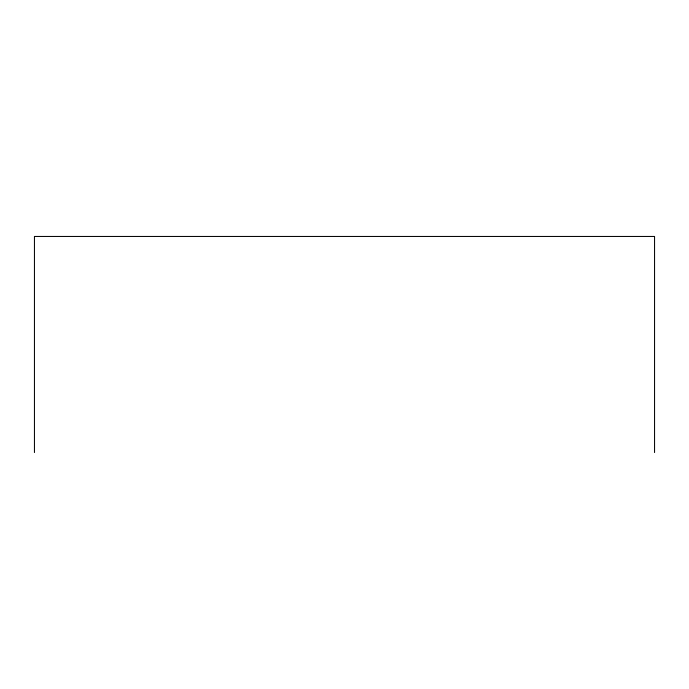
<?xml version="1.0" encoding="UTF-8"?>
<svg xmlns="http://www.w3.org/2000/svg" width="689" height="689" viewBox="0 0 689 689"><rect width="100%" height="100%" fill="white"/><g stroke="black" fill="none" stroke-linecap="round" stroke-linejoin="round"><path stroke-width="1.03" d="M654.55 452.544L654.55 236.456L34.45 236.456L34.45 452.544"/></g></svg>
